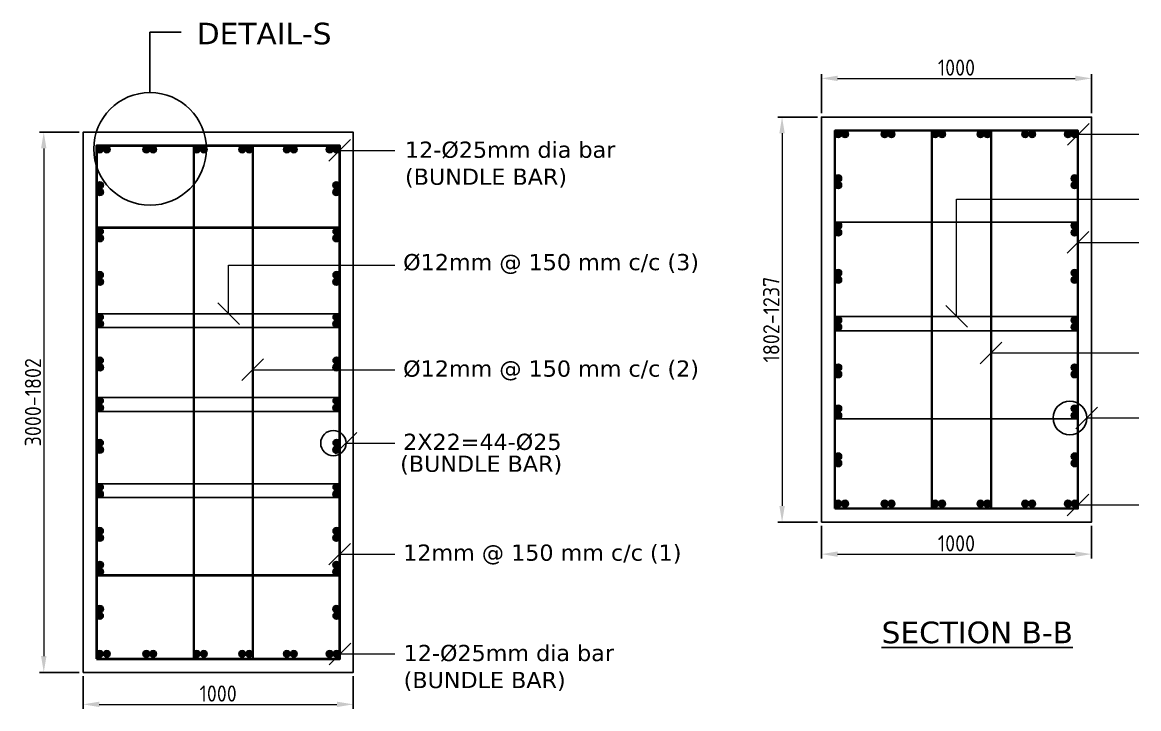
# Model space of a CAD drawing. Header units: millimetres. Extents: x 1231188 to 3899118, y -5478610 to -489530.
# Drawn here: x 2614020 to 2618154, y -3255959 to -3253418 of the extents above; entities that cross this region are included whole.
import ezdxf

# ---------------------------------------------------------------- set-up
doc = ezdxf.new("R2010")
doc.units = ezdxf.units.MM
doc.header["$LTSCALE"] = 25
doc.header["$MEASUREMENT"] = 0
doc.header["$PDMODE"] = 3
doc.layers.get('0').update_dxf_attribs({"lineweight": 13})
doc.layers.get('Defpoints').update_dxf_attribs({"color": 230, "lineweight": 9})
doc.layers.add('CS_Drawing', color=7, linetype='Continuous')
doc.layers.add('DIM', color=8, linetype='Continuous', lineweight=13)
doc.styles.add('Dim_60', font='isocp3.shx')
doc.styles.add('swis lt cn bt', font='verdana.ttf')
doc.dimstyles.new('Dim_120', dxfattribs={"dimtxt": 240, "dimasz": 60, "dimexe": 100, "dimexo": 150, "dimgap": 50, "dimtad": 1, "dimdec": 0, "dimzin": 4, "dimdsep": 46, "dimtxsty": 'Dim_60', "dimblk": 'DOT', "dimcen": 0.09, "dimclrd": 5, "dimclre": 5, "dimclrt": 2, "dimazin": 0, "dimtfac": 1, "dimtdec": 0, "dimtofl": 0, "dimtmove": 1, "dimatfit": 3, "dimfxl": 1, "dimtolj": 1, "dimtzin": 0, "dimlwd": -1, "dimarcsym": 0})
doc.dimstyles.new('meter', dxfattribs={"dimtxt": 150, "dimasz": 5, "dimexe": 3, "dimexo": 4, "dimgap": 1, "dimtad": 1, "dimdec": 0, "dimzin": 0, "dimdsep": 46, "dimtxsty": 'swis lt cn bt', "dimblk": 'OBLIQUE', "dimcen": 3, "dimdle": 3, "dimclrd": 8, "dimclre": 8, "dimclrt": 7, "dimadec": 0, "dimazin": 0, "dimtfac": 1, "dimtdec": 0, "dimtofl": 0, "dimtmove": 1, "dimatfit": 2, "dimldrblk": 'OBLIQUE', "dimfxl": 1, "dimtolj": 1, "dimtzin": 0, "dimlwd": 9, "dimlwe": 9, "dimarcsym": 0})

# ---------------------------------------------------------------- blocks, each defined once
blk = doc.blocks.new('*D748')
at = {"layer": 'Defpoints', "color": 0, "lineweight": -2, "ltscale": 100, "transparency": 16777216}
for p in [(2614245.5, -3253824.4), (2614099.8, -3255824.4), (2614245.5, -3255824.4)]:
    blk.add_point(p, dxfattribs=at)
at = {"layer": 'DIM', "color": 5, "lineweight": -2, "ltscale": 100, "transparency": 16777216}
for p, q in [((2614231.5, -3253824.4), (2614083.8, -3253824.4)), ((2614231.5, -3255824.4), (2614083.8, -3255824.4))]:
    blk.add_line(p, q, dxfattribs=at)
at = {"layer": 'DIM', "color": 5, "ltscale": 100, "transparency": 16777216}
blk.add_line((2614099.8, -3253884.4), (2614099.8, -3255764.4), dxfattribs=at)
at = {"layer": 'DIM', "color": 5, "lineweight": -2, "ltscale": 100, "transparency": 16777216}
for points in [[(2614089.8, -3253884.4), (2614109.8, -3253884.4), (2614099.8, -3253824.4)], [(2614089.8, -3255764.4), (2614109.8, -3255764.4), (2614099.8, -3255824.4)]]:
    blk.add_solid(points, dxfattribs=at)
at = {"layer": 'DIM', "color": 2, "ltscale": 100, "transparency": 16777216, "insert": (2614059.8, -3254824.4), "char_height": 60, "attachment_point": 5, "rotation": 90, "style": 'Dim_60'}
blk.add_mtext('\\A1;3000-1802', dxfattribs=at)
blk = doc.blocks.new('*D749')
at = {"layer": 'Defpoints', "color": 0, "lineweight": -2, "ltscale": 100, "transparency": 16777216}
for p in [(2614245.5, -3255824.4), (2615245.5, -3255824.4), (2615245.5, -3255942.8)]:
    blk.add_point(p, dxfattribs=at)
at = {"layer": 'DIM', "color": 5, "lineweight": -2, "ltscale": 100, "transparency": 16777216}
for p, q in [((2614245.5, -3255838.4), (2614245.5, -3255958.8)), ((2615245.5, -3255838.4), (2615245.5, -3255958.8))]:
    blk.add_line(p, q, dxfattribs=at)
at = {"layer": 'DIM', "color": 5, "ltscale": 100, "transparency": 16777216}
blk.add_line((2614305.5, -3255942.8), (2615185.5, -3255942.8), dxfattribs=at)
at = {"layer": 'DIM', "color": 5, "lineweight": -2, "ltscale": 100, "transparency": 16777216}
for points in [[(2614305.5, -3255932.8), (2614305.5, -3255952.8), (2614245.5, -3255942.8)], [(2615185.5, -3255932.8), (2615185.5, -3255952.8), (2615245.5, -3255942.8)]]:
    blk.add_solid(points, dxfattribs=at)
at = {"layer": 'DIM', "color": 2, "ltscale": 100, "transparency": 16777216, "insert": (2614745.5, -3255902.8), "char_height": 60, "attachment_point": 5, "style": 'Dim_60'}
blk.add_mtext('\\A1;1000', dxfattribs=at)
blk = doc.blocks.new('_Oblique')
at = {"color": 0, "linetype": 'ByBlock', "lineweight": -2}
blk.add_line((-0.5, -0.5), (0.5, 0.5), dxfattribs=at)
blk = doc.blocks.new('*D752')
at = {"layer": 'Defpoints', "color": 0, "lineweight": -2, "ltscale": 100, "transparency": 16777216}
for p in [(2616979, -3253768.3), (2616833.3, -3255268.3), (2616979, -3255268.3)]:
    blk.add_point(p, dxfattribs=at)
at = {"layer": 'DIM', "color": 5, "lineweight": -2, "ltscale": 100, "transparency": 16777216}
for p, q in [((2616965, -3253768.3), (2616817.3, -3253768.3)), ((2616965, -3255268.3), (2616817.3, -3255268.3))]:
    blk.add_line(p, q, dxfattribs=at)
at = {"layer": 'DIM', "color": 5, "ltscale": 100, "transparency": 16777216}
blk.add_line((2616833.3, -3253828.3), (2616833.3, -3255208.3), dxfattribs=at)
at = {"layer": 'DIM', "color": 5, "lineweight": -2, "ltscale": 100, "transparency": 16777216}
for points in [[(2616823.3, -3253828.3), (2616843.3, -3253828.3), (2616833.3, -3253768.3)], [(2616823.3, -3255208.3), (2616843.3, -3255208.3), (2616833.3, -3255268.3)]]:
    blk.add_solid(points, dxfattribs=at)
at = {"layer": 'DIM', "color": 2, "ltscale": 100, "transparency": 16777216, "insert": (2616793.3, -3254518.3), "char_height": 60, "attachment_point": 5, "rotation": 90, "style": 'Dim_60'}
blk.add_mtext('\\A1;1802-1237', dxfattribs=at)
blk = doc.blocks.new('*D753')
at = {"layer": 'Defpoints', "color": 0, "lineweight": -2, "ltscale": 100, "transparency": 16777216}
for p in [(2616979, -3255268.3), (2617979, -3255268.3), (2617979, -3255386.7)]:
    blk.add_point(p, dxfattribs=at)
at = {"layer": 'DIM', "color": 5, "lineweight": -2, "ltscale": 100, "transparency": 16777216}
for p, q in [((2616979, -3255282.3), (2616979, -3255402.7)), ((2617979, -3255282.3), (2617979, -3255402.7))]:
    blk.add_line(p, q, dxfattribs=at)
at = {"layer": 'DIM', "color": 5, "ltscale": 100, "transparency": 16777216}
blk.add_line((2617039, -3255386.7), (2617919, -3255386.7), dxfattribs=at)
at = {"layer": 'DIM', "color": 5, "lineweight": -2, "ltscale": 100, "transparency": 16777216}
for points in [[(2617039, -3255376.7), (2617039, -3255396.7), (2616979, -3255386.7)], [(2617919, -3255376.7), (2617919, -3255396.7), (2617979, -3255386.7)]]:
    blk.add_solid(points, dxfattribs=at)
at = {"layer": 'DIM', "color": 2, "ltscale": 100, "transparency": 16777216, "insert": (2617479, -3255346.7), "char_height": 60, "attachment_point": 5, "style": 'Dim_60'}
blk.add_mtext('\\A1;1000', dxfattribs=at)
blk = doc.blocks.new('*D777')
at = {"layer": 'Defpoints', "color": 0, "lineweight": -2, "ltscale": 100, "transparency": 16777216}
for p in [(2617979, -3253625.3), (2616979, -3253768.3), (2617979, -3253768.3)]:
    blk.add_point(p, dxfattribs=at)
at = {"layer": 'DIM', "color": 5, "lineweight": -2, "ltscale": 100, "transparency": 16777216}
for p, q in [((2616979, -3253754.3), (2616979, -3253609.3)), ((2617979, -3253754.3), (2617979, -3253609.3))]:
    blk.add_line(p, q, dxfattribs=at)
at = {"layer": 'DIM', "color": 5, "ltscale": 100, "transparency": 16777216}
blk.add_line((2617039, -3253625.3), (2617919, -3253625.3), dxfattribs=at)
at = {"layer": 'DIM', "color": 5, "lineweight": -2, "ltscale": 100, "transparency": 16777216}
for points in [[(2617039, -3253615.3), (2617039, -3253635.3), (2616979, -3253625.3)], [(2617919, -3253615.3), (2617919, -3253635.3), (2617979, -3253625.3)]]:
    blk.add_solid(points, dxfattribs=at)
at = {"layer": 'DIM', "color": 2, "ltscale": 100, "transparency": 16777216, "insert": (2617479, -3253585.3), "char_height": 60, "attachment_point": 5, "style": 'Dim_60'}
blk.add_mtext('\\A1;1000', dxfattribs=at)

msp = doc.modelspace()

# ---------------------------------------------------------------- hatches: boundary and pattern name
at = {"lineweight": -2, "ltscale": 100}
h = msp.add_hatch(color=256, dxfattribs=at)
edge = h.paths.add_edge_path()
edge.add_arc((2617041.14907, -3253831.94164), 12.5, 0, 360)
h = msp.add_hatch(color=256, dxfattribs=at)
edge = h.paths.add_edge_path()
edge.add_arc((2617066.46578, -3253831.94164), 12.5, 0, 360)
h = msp.add_hatch(color=256, dxfattribs=at)
edge = h.paths.add_edge_path()
edge.add_arc((2617213.22164, -3253831.94164), 12.5, 0, 360)
h = msp.add_hatch(color=256, dxfattribs=at)
edge = h.paths.add_edge_path()
edge.add_arc((2617238.53835, -3253831.94164), 12.5, 0, 360)
h = msp.add_hatch(color=256, dxfattribs=at)
edge = h.paths.add_edge_path()
edge.add_arc((2617400.30279, -3253831.94164), 12.5, 0, 360)
h = msp.add_hatch(color=256, dxfattribs=at)
edge = h.paths.add_edge_path()
edge.add_arc((2617425.6195, -3253831.94164), 12.5, 0, 360)
h = msp.add_hatch(color=256, dxfattribs=at)
edge = h.paths.add_edge_path()
edge.add_arc((2617568.18647, -3253831.94164), 12.5, 0, 360)
h = msp.add_hatch(color=256, dxfattribs=at)
edge = h.paths.add_edge_path()
edge.add_arc((2617593.50318, -3253831.94164), 12.5, 0, 360)
h = msp.add_hatch(color=256, dxfattribs=at)
edge = h.paths.add_edge_path()
edge.add_arc((2617733.67651, -3253831.94164), 12.5, 0, 360)
h = msp.add_hatch(color=256, dxfattribs=at)
edge = h.paths.add_edge_path()
edge.add_arc((2617758.99322, -3253831.94164), 12.5, 0, 360)
h = msp.add_hatch(color=256, dxfattribs=at)
edge = h.paths.add_edge_path()
edge.add_arc((2617891.96629, -3253831.94164), 12.5, 0, 360)
h = msp.add_hatch(color=256, dxfattribs=at)
edge = h.paths.add_edge_path()
edge.add_arc((2617917.283, -3253831.94164), 12.5, 0, 360)
h = msp.add_hatch(color=256, dxfattribs=at)
edge = h.paths.add_edge_path()
edge.add_arc((2614307.64083, -3253888.08695), 12.5, 0, 360)
h = msp.add_hatch(color=256, dxfattribs=at)
edge = h.paths.add_edge_path()
edge.add_arc((2614332.95754, -3253888.08695), 12.5, 0, 360)
h = msp.add_hatch(color=256, dxfattribs=at)
edge = h.paths.add_edge_path()
edge.add_arc((2614479.7134, -3253888.08695), 12.5, 0, 360)
h = msp.add_hatch(color=256, dxfattribs=at)
edge = h.paths.add_edge_path()
edge.add_arc((2614505.03011, -3253888.08695), 12.5, 0, 360)
h = msp.add_hatch(color=256, dxfattribs=at)
edge = h.paths.add_edge_path()
edge.add_arc((2614666.79455, -3253888.08695), 12.5, 0, 360)
h = msp.add_hatch(color=256, dxfattribs=at)
edge = h.paths.add_edge_path()
edge.add_arc((2614692.11126, -3253888.08695), 12.5, 0, 360)
h = msp.add_hatch(color=256, dxfattribs=at)
edge = h.paths.add_edge_path()
edge.add_arc((2614834.67823, -3253888.08695), 12.5, 0, 360)
h = msp.add_hatch(color=256, dxfattribs=at)
edge = h.paths.add_edge_path()
edge.add_arc((2614859.99495, -3253888.08695), 12.5, 0, 360)
h = msp.add_hatch(color=256, dxfattribs=at)
edge = h.paths.add_edge_path()
edge.add_arc((2615000.16827, -3253888.08695), 12.5, 0, 360)
h = msp.add_hatch(color=256, dxfattribs=at)
edge = h.paths.add_edge_path()
edge.add_arc((2615025.48498, -3253888.08695), 12.5, 0, 360)
h = msp.add_hatch(color=256, dxfattribs=at)
edge = h.paths.add_edge_path()
edge.add_arc((2615158.45805, -3253888.08695), 12.5, 0, 360)
h = msp.add_hatch(color=256, dxfattribs=at)
edge = h.paths.add_edge_path()
edge.add_arc((2615183.77476, -3253888.08695), 12.5, 0, 360)
h = msp.add_hatch(color=256, dxfattribs=at)
edge = h.paths.add_edge_path()
edge.add_arc((2617041.48223, -3253995.4852), 12.5, 0, 360)
h = msp.add_hatch(color=256, dxfattribs=at)
edge = h.paths.add_edge_path()
edge.add_arc((2617916.48121, -3253995.4852), 12.5, 0, 360)
h = msp.add_hatch(color=256, dxfattribs=at)
edge = h.paths.add_edge_path()
edge.add_arc((2614307.97348, -3254020.79468), 12.5, 0, 360)
h = msp.add_hatch(color=256, dxfattribs=at)
edge = h.paths.add_edge_path()
edge.add_arc((2614307.97348, -3254046.11139), 12.5, 0, 360)
h = msp.add_hatch(color=256, dxfattribs=at)
edge = h.paths.add_edge_path()
edge.add_arc((2615182.97348, -3254020.79468), 12.5, 0, 360)
h = msp.add_hatch(color=256, dxfattribs=at)
edge = h.paths.add_edge_path()
edge.add_arc((2615182.97348, -3254046.11139), 12.5, 0, 360)
h = msp.add_hatch(color=256, dxfattribs=at)
edge = h.paths.add_edge_path()
edge.add_arc((2617041.48185, -3254020.80191), 12.5, 0, 360)
h = msp.add_hatch(color=256, dxfattribs=at)
edge = h.paths.add_edge_path()
edge.add_arc((2617916.48159, -3254020.80191), 12.5, 0, 360)
h = msp.add_hatch(color=256, dxfattribs=at)
edge = h.paths.add_edge_path()
edge.add_arc((2617041.48223, -3254170.48524), 12.5, 0, 360)
h = msp.add_hatch(color=256, dxfattribs=at)
edge = h.paths.add_edge_path()
edge.add_arc((2617916.48121, -3254170.48524), 12.5, 0, 360)
h = msp.add_hatch(color=256, dxfattribs=at)
edge = h.paths.add_edge_path()
edge.add_arc((2614307.63995, -3254191.92809), 12.5, 0, 360)
h = msp.add_hatch(color=256, dxfattribs=at)
edge = h.paths.add_edge_path()
edge.add_arc((2614307.93928, -3254217.24303), 12.5, 0, 360)
h = msp.add_hatch(color=256, dxfattribs=at)
edge = h.paths.add_edge_path()
edge.add_arc((2615183.00768, -3254217.24303), 12.5, 0, 360)
h = msp.add_hatch(color=256, dxfattribs=at)
edge = h.paths.add_edge_path()
edge.add_arc((2615183.30701, -3254191.92809), 12.5, 0, 360)
h = msp.add_hatch(color=256, dxfattribs=at)
edge = h.paths.add_edge_path()
edge.add_arc((2617041.48178, -3254195.80195), 12.5, 0, 360)
h = msp.add_hatch(color=256, dxfattribs=at)
edge = h.paths.add_edge_path()
edge.add_arc((2617916.48166, -3254195.80195), 12.5, 0, 360)
h = msp.add_hatch(color=256, dxfattribs=at)
edge = h.paths.add_edge_path()
edge.add_arc((2617041.48223, -3254345.48524), 12.5, 0, 360)
h = msp.add_hatch(color=256, dxfattribs=at)
edge = h.paths.add_edge_path()
edge.add_arc((2617916.48121, -3254345.48524), 12.5, 0, 360)
h = msp.add_hatch(color=256, dxfattribs=at)
edge = h.paths.add_edge_path()
edge.add_arc((2614307.6392, -3254353.20584), 12.5, 0, 360)
h = msp.add_hatch(color=256, dxfattribs=at)
edge = h.paths.add_edge_path()
edge.add_arc((2614308.04804, -3254378.51925), 12.5, 0, 360)
h = msp.add_hatch(color=256, dxfattribs=at)
edge = h.paths.add_edge_path()
edge.add_arc((2615182.89892, -3254378.51925), 12.5, 0, 360)
h = msp.add_hatch(color=256, dxfattribs=at)
edge = h.paths.add_edge_path()
edge.add_arc((2615183.30777, -3254353.20584), 12.5, 0, 360)
h = msp.add_hatch(color=256, dxfattribs=at)
edge = h.paths.add_edge_path()
edge.add_arc((2617041.48178, -3254370.80195), 12.5, 0, 360)
h = msp.add_hatch(color=256, dxfattribs=at)
edge = h.paths.add_edge_path()
edge.add_arc((2617916.48166, -3254370.80195), 12.5, 0, 360)
h = msp.add_hatch(color=256, dxfattribs=at)
edge = h.paths.add_edge_path()
edge.add_arc((2614307.64013, -3254509.05453), 12.5, 0, 360)
h = msp.add_hatch(color=256, dxfattribs=at)
edge = h.paths.add_edge_path()
edge.add_arc((2615183.30684, -3254509.05453), 12.5, 0, 360)
h = msp.add_hatch(color=256, dxfattribs=at)
edge = h.paths.add_edge_path()
edge.add_arc((2614307.90846, -3254534.36982), 12.5, 0, 360)
h = msp.add_hatch(color=256, dxfattribs=at)
edge = h.paths.add_edge_path()
edge.add_arc((2615183.03851, -3254534.36982), 12.5, 0, 360)
h = msp.add_hatch(color=256, dxfattribs=at)
edge = h.paths.add_edge_path()
edge.add_arc((2617041.48189, -3254545.8019), 12.5, 0, 360)
h = msp.add_hatch(color=256, dxfattribs=at)
edge = h.paths.add_edge_path()
edge.add_arc((2617041.48223, -3254520.48518), 12.5, 0, 360)
h = msp.add_hatch(color=256, dxfattribs=at)
edge = h.paths.add_edge_path()
edge.add_arc((2617916.48121, -3254520.48518), 12.5, 0, 360)
h = msp.add_hatch(color=256, dxfattribs=at)
edge = h.paths.add_edge_path()
edge.add_arc((2617916.48155, -3254545.8019), 12.5, 0, 360)
h = msp.add_hatch(color=256, dxfattribs=at)
edge = h.paths.add_edge_path()
edge.add_arc((2614307.63888, -3254669.85374), 12.5, 0, 360)
h = msp.add_hatch(color=256, dxfattribs=at)
edge = h.paths.add_edge_path()
edge.add_arc((2615183.30808, -3254669.85374), 12.5, 0, 360)
h = msp.add_hatch(color=256, dxfattribs=at)
edge = h.paths.add_edge_path()
edge.add_arc((2614308.08572, -3254695.16651), 12.5, 0, 360)
h = msp.add_hatch(color=256, dxfattribs=at)
edge = h.paths.add_edge_path()
edge.add_arc((2615182.86124, -3254695.16651), 12.5, 0, 360)
h = msp.add_hatch(color=256, dxfattribs=at)
edge = h.paths.add_edge_path()
edge.add_arc((2617041.48159, -3254720.80204), 12.5, 0, 360)
h = msp.add_hatch(color=256, dxfattribs=at)
edge = h.paths.add_edge_path()
edge.add_arc((2617041.48223, -3254695.48533), 12.5, 0, 360)
h = msp.add_hatch(color=256, dxfattribs=at)
edge = h.paths.add_edge_path()
edge.add_arc((2617916.48121, -3254695.48533), 12.5, 0, 360)
h = msp.add_hatch(color=256, dxfattribs=at)
edge = h.paths.add_edge_path()
edge.add_arc((2617916.48185, -3254720.80204), 12.5, 0, 360)
h = msp.add_hatch(color=256, dxfattribs=at)
edge = h.paths.add_edge_path()
edge.add_arc((2614307.64005, -3254819.48266), 12.5, 0, 360)
h = msp.add_hatch(color=256, dxfattribs=at)
edge = h.paths.add_edge_path()
edge.add_arc((2614307.92209, -3254844.7978), 12.5, 0, 360)
h = msp.add_hatch(color=256, dxfattribs=at)
edge = h.paths.add_edge_path()
edge.add_arc((2615183.02487, -3254844.7978), 12.5, 0, 360)
h = msp.add_hatch(color=256, dxfattribs=at)
edge = h.paths.add_edge_path()
edge.add_arc((2615183.30691, -3254819.48266), 12.5, 0, 360)
h = msp.add_hatch(color=256, dxfattribs=at)
edge = h.paths.add_edge_path()
edge.add_arc((2617041.48159, -3254873.08007), 12.5, 0, 360)
h = msp.add_hatch(color=256, dxfattribs=at)
edge = h.paths.add_edge_path()
edge.add_arc((2617041.48223, -3254847.76335), 12.5, 0, 360)
h = msp.add_hatch(color=256, dxfattribs=at)
edge = h.paths.add_edge_path()
edge.add_arc((2617916.48121, -3254847.76335), 12.5, 0, 360)
h = msp.add_hatch(color=256, dxfattribs=at)
edge = h.paths.add_edge_path()
edge.add_arc((2617916.48185, -3254873.08007), 12.5, 0, 360)
h = msp.add_hatch(color=256, dxfattribs=at)
edge = h.paths.add_edge_path()
edge.add_arc((2614307.64029, -3254974.74616), 12.5, 0, 360)
h = msp.add_hatch(color=256, dxfattribs=at)
edge = h.paths.add_edge_path()
edge.add_arc((2614307.87542, -3255000.06178), 12.5, 0, 360)
h = msp.add_hatch(color=256, dxfattribs=at)
edge = h.paths.add_edge_path()
edge.add_arc((2615183.07154, -3255000.06178), 12.5, 0, 360)
h = msp.add_hatch(color=256, dxfattribs=at)
edge = h.paths.add_edge_path()
edge.add_arc((2615183.30667, -3254974.74616), 12.5, 0, 360)
h = msp.add_hatch(color=256, dxfattribs=at)
edge = h.paths.add_edge_path()
edge.add_arc((2617041.48172, -3255050.12821), 12.5, 0, 360)
h = msp.add_hatch(color=256, dxfattribs=at)
edge = h.paths.add_edge_path()
edge.add_arc((2617041.48236, -3255024.8115), 12.5, 0, 360)
h = msp.add_hatch(color=256, dxfattribs=at)
edge = h.paths.add_edge_path()
edge.add_arc((2617916.48108, -3255024.8115), 12.5, 0, 360)
h = msp.add_hatch(color=256, dxfattribs=at)
edge = h.paths.add_edge_path()
edge.add_arc((2617916.48172, -3255050.12821), 12.5, 0, 360)
h = msp.add_hatch(color=256, dxfattribs=at)
edge = h.paths.add_edge_path()
edge.add_arc((2614307.64035, -3255138.79991), 12.5, 0, 360)
h = msp.add_hatch(color=256, dxfattribs=at)
edge = h.paths.add_edge_path()
edge.add_arc((2614307.86234, -3255164.11565), 12.5, 0, 360)
h = msp.add_hatch(color=256, dxfattribs=at)
edge = h.paths.add_edge_path()
edge.add_arc((2615183.08462, -3255164.11565), 12.5, 0, 360)
h = msp.add_hatch(color=256, dxfattribs=at)
edge = h.paths.add_edge_path()
edge.add_arc((2615183.30662, -3255138.79991), 12.5, 0, 360)
h = msp.add_hatch(color=256, dxfattribs=at)
edge = h.paths.add_edge_path()
edge.add_arc((2617041.14907, -3255199.88568), 12.5, 0, 360)
h = msp.add_hatch(color=256, dxfattribs=at)
edge = h.paths.add_edge_path()
edge.add_arc((2617066.46578, -3255199.88568), 12.5, 0, 360)
h = msp.add_hatch(color=256, dxfattribs=at)
edge = h.paths.add_edge_path()
edge.add_arc((2617213.22164, -3255199.88568), 12.5, 0, 360)
h = msp.add_hatch(color=256, dxfattribs=at)
edge = h.paths.add_edge_path()
edge.add_arc((2617238.53835, -3255199.88568), 12.5, 0, 360)
h = msp.add_hatch(color=256, dxfattribs=at)
edge = h.paths.add_edge_path()
edge.add_arc((2617400.30279, -3255199.88568), 12.5, 0, 360)
h = msp.add_hatch(color=256, dxfattribs=at)
edge = h.paths.add_edge_path()
edge.add_arc((2617425.6195, -3255199.88568), 12.5, 0, 360)
h = msp.add_hatch(color=256, dxfattribs=at)
edge = h.paths.add_edge_path()
edge.add_arc((2617568.18647, -3255199.88568), 12.5, 0, 360)
h = msp.add_hatch(color=256, dxfattribs=at)
edge = h.paths.add_edge_path()
edge.add_arc((2617593.50318, -3255199.88568), 12.5, 0, 360)
h = msp.add_hatch(color=256, dxfattribs=at)
edge = h.paths.add_edge_path()
edge.add_arc((2617733.67651, -3255199.88568), 12.5, 0, 360)
h = msp.add_hatch(color=256, dxfattribs=at)
edge = h.paths.add_edge_path()
edge.add_arc((2617758.99322, -3255199.88568), 12.5, 0, 360)
h = msp.add_hatch(color=256, dxfattribs=at)
edge = h.paths.add_edge_path()
edge.add_arc((2617891.96629, -3255199.88568), 12.5, 0, 360)
h = msp.add_hatch(color=256, dxfattribs=at)
edge = h.paths.add_edge_path()
edge.add_arc((2617917.283, -3255199.88568), 12.5, 0, 360)
h = msp.add_hatch(color=256, dxfattribs=at)
edge = h.paths.add_edge_path()
edge.add_arc((2614307.63998, -3255301.06078), 12.5, 0, 360)
h = msp.add_hatch(color=256, dxfattribs=at)
edge = h.paths.add_edge_path()
edge.add_arc((2614307.93465, -3255326.37578), 12.5, 0, 360)
h = msp.add_hatch(color=256, dxfattribs=at)
edge = h.paths.add_edge_path()
edge.add_arc((2615183.01231, -3255326.37578), 12.5, 0, 360)
h = msp.add_hatch(color=256, dxfattribs=at)
edge = h.paths.add_edge_path()
edge.add_arc((2615183.30698, -3255301.06078), 12.5, 0, 360)
h = msp.add_hatch(color=256, dxfattribs=at)
edge = h.paths.add_edge_path()
edge.add_arc((2614307.97348, -3255426.3051), 12.5, 0, 360)
h = msp.add_hatch(color=256, dxfattribs=at)
edge = h.paths.add_edge_path()
edge.add_arc((2614307.97348, -3255451.62182), 12.5, 0, 360)
h = msp.add_hatch(color=256, dxfattribs=at)
edge = h.paths.add_edge_path()
edge.add_arc((2615182.97348, -3255426.3051), 12.5, 0, 360)
h = msp.add_hatch(color=256, dxfattribs=at)
edge = h.paths.add_edge_path()
edge.add_arc((2615182.97348, -3255451.62182), 12.5, 0, 360)
h = msp.add_hatch(color=256, dxfattribs=at)
edge = h.paths.add_edge_path()
edge.add_arc((2614307.63986, -3255615.1507), 12.5, 0, 360)
h = msp.add_hatch(color=256, dxfattribs=at)
edge = h.paths.add_edge_path()
edge.add_arc((2614307.9549, -3255589.83595), 12.5, 0, 360)
h = msp.add_hatch(color=256, dxfattribs=at)
edge = h.paths.add_edge_path()
edge.add_arc((2615182.99206, -3255589.83595), 12.5, 0, 360)
h = msp.add_hatch(color=256, dxfattribs=at)
edge = h.paths.add_edge_path()
edge.add_arc((2615183.3071, -3255615.1507), 12.5, 0, 360)
h = msp.add_hatch(color=256, dxfattribs=at)
edge = h.paths.add_edge_path()
edge.add_arc((2614307.64083, -3255756.03098), 12.5, 0, 360)
h = msp.add_hatch(color=256, dxfattribs=at)
edge = h.paths.add_edge_path()
edge.add_arc((2614332.95754, -3255756.03098), 12.5, 0, 360)
h = msp.add_hatch(color=256, dxfattribs=at)
edge = h.paths.add_edge_path()
edge.add_arc((2614479.7134, -3255756.03098), 12.5, 0, 360)
h = msp.add_hatch(color=256, dxfattribs=at)
edge = h.paths.add_edge_path()
edge.add_arc((2614505.03011, -3255756.03098), 12.5, 0, 360)
h = msp.add_hatch(color=256, dxfattribs=at)
edge = h.paths.add_edge_path()
edge.add_arc((2614666.79455, -3255756.03098), 12.5, 0, 360)
h = msp.add_hatch(color=256, dxfattribs=at)
edge = h.paths.add_edge_path()
edge.add_arc((2614692.11126, -3255756.03098), 12.5, 0, 360)
h = msp.add_hatch(color=256, dxfattribs=at)
edge = h.paths.add_edge_path()
edge.add_arc((2614834.67823, -3255756.03098), 12.5, 0, 360)
h = msp.add_hatch(color=256, dxfattribs=at)
edge = h.paths.add_edge_path()
edge.add_arc((2614859.99495, -3255756.03098), 12.5, 0, 360)
h = msp.add_hatch(color=256, dxfattribs=at)
edge = h.paths.add_edge_path()
edge.add_arc((2615000.16827, -3255756.03098), 12.5, 0, 360)
h = msp.add_hatch(color=256, dxfattribs=at)
edge = h.paths.add_edge_path()
edge.add_arc((2615025.48498, -3255756.03098), 12.5, 0, 360)
h = msp.add_hatch(color=256, dxfattribs=at)
edge = h.paths.add_edge_path()
edge.add_arc((2615158.45805, -3255756.03098), 12.5, 0, 360)
h = msp.add_hatch(color=256, dxfattribs=at)
edge = h.paths.add_edge_path()
edge.add_arc((2615183.77476, -3255756.03098), 12.5, 0, 360)

# ---------------------------------------------------------------- linework, layer by layer
at = {"color": 4, "lineweight": -2, "ltscale": 100}
for p, q in [((2614492.27279, -3253677.17182), (2614492.27279, -3253454.72923)), ((2614492.27279, -3253454.72923), (2614608.5028, -3253454.72923))]:
    msp.add_line(p, q, dxfattribs=at)
at = {"lineweight": 35, "ltscale": 100}
for p, q in [((2617388.4214, -3253818.77651), (2617388.4214, -3255218.26688)), ((2617606.93851, -3253822.11362), (2617606.93851, -3255218.26688)), ((2614654.91316, -3253874.92182), (2614654.91316, -3255774.41219)), ((2614873.43027, -3253878.25893), (2614873.43027, -3255774.41219))]:
    msp.add_line(p, q, dxfattribs=at)
at = {"lineweight": -2, "ltscale": 100}
for p, q in [((2617029.60549, -3254157.6281), (2617928.98172, -3254157.6281)), ((2614296.09726, -3254496.55453), (2615195.47348, -3254496.55453)), ((2617029.60549, -3254506.45944), (2617928.98172, -3254506.45944)), ((2614296.09726, -3254547.50152), (2615195.47348, -3254547.50152)), ((2617029.60549, -3254559.62917), (2617928.98172, -3254559.62917)), ((2614296.09726, -3254806.98266), (2615195.47348, -3254806.98266)), ((2614296.09726, -3254859.01168), (2615195.47348, -3254859.01168)), ((2617029.60549, -3254885.58007), (2617928.98172, -3254885.58007)), ((2614296.09726, -3255126.29991), (2615195.47348, -3255126.29991)), ((2614296.09726, -3255177.34582), (2615195.47348, -3255177.34582))]:
    msp.add_line(p, q, dxfattribs=at)
at = {"lineweight": 40, "ltscale": 100}
for p, q in [((2614296.09726, -3254177.52403), (2615195.47348, -3254177.52403)), ((2614293.15345, -3255464.58332), (2615194.0829, -3255464.58332))]:
    msp.add_line(p, q, dxfattribs=at)
at = {"lineweight": -2, "ltscale": 100}
for points in [[(2616978.98172, -3255268.26688), (2617978.98172, -3255268.26688), (2617978.98172, -3253768.26688), (2616978.98172, -3253768.26688)], [(2614245.47348, -3255824.41219), (2615245.47348, -3255824.41219), (2615245.47348, -3253824.41219), (2614245.47348, -3253824.41219)]]:
    msp.add_lwpolyline(points, close=True, dxfattribs=at)
at = {"lineweight": 35, "ltscale": 100}
msp.add_lwpolyline([(2617028.98172, -3255218.26688), (2617928.98172, -3255218.26688), (2617928.98172, -3253818.26688), (2617028.98172, -3253818.26688)], close=True, dxfattribs=at)
at = {"lineweight": 40, "ltscale": 100}
msp.add_lwpolyline([(2614295.47348, -3255774.41219), (2615195.47348, -3255774.41219), (2615195.47348, -3253874.41219), (2614295.47348, -3253874.41219)], close=True, dxfattribs=at)
at = {"color": 4, "lineweight": -2, "ltscale": 100}
msp.add_circle((2614493.34631, -3253886.19718), 208.51329, dxfattribs=at)
at = {"lineweight": -2, "ltscale": 100}
for centre in [(2617041.14907, -3253831.94164), (2617066.46578, -3253831.94164), (2617213.22164, -3253831.94164), (2617238.53835, -3253831.94164), (2617400.30279, -3253831.94164), (2617425.6195, -3253831.94164), (2617568.18647, -3253831.94164), (2617593.50318, -3253831.94164), (2617733.67651, -3253831.94164), (2617758.99322, -3253831.94164), (2617891.96629, -3253831.94164), (2617917.283, -3253831.94164), (2614307.64083, -3253888.08695), (2614332.95754, -3253888.08695), (2614479.7134, -3253888.08695), (2614505.03011, -3253888.08695), (2614666.79455, -3253888.08695), (2614692.11126, -3253888.08695), (2614834.67823, -3253888.08695), (2614859.99495, -3253888.08695), (2615000.16827, -3253888.08695), (2615025.48498, -3253888.08695), (2615158.45805, -3253888.08695), (2615183.77476, -3253888.08695), (2617041.48223, -3253995.4852), (2617916.48121, -3253995.4852), (2614307.97348, -3254020.79468), (2614307.97348, -3254046.11139), (2615182.97348, -3254020.79468), (2615182.97348, -3254046.11139), (2617041.48185, -3254020.80191), (2617916.48159, -3254020.80191), (2617041.48223, -3254170.48524), (2617916.48121, -3254170.48524), (2614307.63995, -3254191.92809), (2614307.93928, -3254217.24303), (2615183.00768, -3254217.24303), (2615183.30701, -3254191.92809), (2617041.48178, -3254195.80195), (2617916.48166, -3254195.80195), (2617041.48223, -3254345.48524), (2617916.48121, -3254345.48524), (2614307.6392, -3254353.20584), (2614308.04804, -3254378.51925), (2615182.89892, -3254378.51925), (2615183.30777, -3254353.20584), (2617041.48178, -3254370.80195), (2617916.48166, -3254370.80195), (2614307.64013, -3254509.05453), (2615183.30684, -3254509.05453), (2614307.90846, -3254534.36982), (2615183.03851, -3254534.36982), (2617041.48189, -3254545.8019), (2617041.48223, -3254520.48518), (2617916.48121, -3254520.48518), (2617916.48155, -3254545.8019), (2614307.63888, -3254669.85374), (2615183.30808, -3254669.85374), (2614308.08572, -3254695.16651), (2615182.86124, -3254695.16651), (2617041.48159, -3254720.80204), (2617041.48223, -3254695.48533), (2617916.48121, -3254695.48533), (2617916.48185, -3254720.80204), (2614307.64005, -3254819.48266), (2614307.92209, -3254844.7978), (2615183.02487, -3254844.7978), (2615183.30691, -3254819.48266), (2617041.48159, -3254873.08007), (2617041.48223, -3254847.76335), (2617916.48121, -3254847.76335), (2617916.48185, -3254873.08007), (2614307.64029, -3254974.74616), (2614307.87542, -3255000.06178), (2615183.07154, -3255000.06178), (2615183.30667, -3254974.74616), (2617041.48172, -3255050.12821), (2617041.48236, -3255024.8115), (2617916.48108, -3255024.8115), (2617916.48172, -3255050.12821), (2614307.64035, -3255138.79991), (2614307.86234, -3255164.11565), (2615183.08462, -3255164.11565), (2615183.30662, -3255138.79991), (2617041.14907, -3255199.88568), (2617066.46578, -3255199.88568), (2617213.22164, -3255199.88568), (2617238.53835, -3255199.88568), (2617400.30279, -3255199.88568), (2617425.6195, -3255199.88568), (2617568.18647, -3255199.88568), (2617593.50318, -3255199.88568), (2617733.67651, -3255199.88568), (2617758.99322, -3255199.88568), (2617891.96629, -3255199.88568), (2617917.283, -3255199.88568), (2614307.63998, -3255301.06078), (2614307.93465, -3255326.37578), (2615183.01231, -3255326.37578), (2615183.30698, -3255301.06078), (2614307.97348, -3255426.3051), (2614307.97348, -3255451.62182), (2615182.97348, -3255426.3051), (2615182.97348, -3255451.62182), (2614307.63986, -3255615.1507), (2614307.9549, -3255589.83595), (2615182.99206, -3255589.83595), (2615183.3071, -3255615.1507), (2614307.64083, -3255756.03098), (2614332.95754, -3255756.03098), (2614479.7134, -3255756.03098), (2614505.03011, -3255756.03098), (2614666.79455, -3255756.03098), (2614692.11126, -3255756.03098), (2614834.67823, -3255756.03098), (2614859.99495, -3255756.03098), (2615000.16827, -3255756.03098), (2615025.48498, -3255756.03098), (2615158.45805, -3255756.03098), (2615183.77476, -3255756.03098)]:
    msp.add_circle(centre, 12.5, dxfattribs=at)
at = {"layer": 'CS_Drawing', "lineweight": -2, "ltscale": 100}
for centre, radius in [((2617898.89924, -3254882.60677), 62.28218), ((2615172.10198, -3254975.74941), 46.79158)]:
    msp.add_circle(centre, radius, dxfattribs=at)

# ---------------------------------------------------------------- texts
at = {"lineweight": -2, "ltscale": 100, "style": 'swis lt cn bt'}
for s, insert, char_height, width, attachment_point in [('DETAIL-S', (2614915.90383, -3253419.19433), 80, 1192.5192519, 2), ('12-%%C25mm dia bar\\P(BUNDLE BAR)', (2615437.37299, -3253859.29488), 60, 1234.2138896, 1), ('%%C12mm @ 150 mm c/c (3)', (2615430.41838, -3254275.48538), 60, 1234.2138896, 1), ('%%C12mm @ 150 mm c/c (2)', (2615430.41838, -3254669.61987), 60, 1234.2138896, 1), ('2X22=44-%%C25', (2615430.41838, -3254940.83256), 60, 1234.2138896, 1), ('(BUNDLE BAR)', (2615419.37877, -3255021.92907), 60, 1234.2138896, 1), ('12mm @ 150 mm c/c (1)', (2615430.41838, -3255351.02003), 60, 1234.2138896, 1), ('{\\LSECTION B-B}', (2617556.03385, -3255636.42538), 80, 1347.2720752, 2)]:
    msp.add_mtext(s, dxfattribs=dict(at, insert=insert, char_height=char_height, width=width, attachment_point=attachment_point))
at = {"layer": 'DIM', "ltscale": 100, "insert": (2615432.25531, -3255722.59061), "char_height": 60, "width": 1234.2138896, "attachment_point": 1, "style": 'swis lt cn bt'}
msp.add_mtext('12-%%C25mm dia bar\\P(BUNDLE BAR)', dxfattribs=at)

# ---------------------------------------------------------------- dimensions: what is measured, and where the dimension line sits
at = {"layer": 'DIM', "ltscale": 100}
dim = msp.add_linear_dim(base=(2617978.98172, -3253625.34695), p1=(2616978.98172, -3253768.26688), p2=(2617978.98172, -3253768.26688), dimstyle='Dim_120', override={"dimtxt": 60, "dimexe": 16, "dimexo": 14, "dimgap": 10, "dimsah": 1}, dxfattribs=at)
dim.commit()
dim.dimension.update_dxf_attribs({"geometry": '*D777', "text_midpoint": (2617478.98172, -3253585.34695)})
for base, p1, p2, text, picture, middle in [((2616833.34257, -3255268.26688), (2616978.98172, -3253768.26688), (2616978.98172, -3255268.26688), '1802-1237', '*D752', (2616793.33667, -3254518.26688)), ((2614099.83434, -3255824.41219), (2614245.47348, -3253824.41219), (2614245.47348, -3255824.41219), '3000-1802', '*D748', (2614059.82843, -3254824.41219))]:
    dim = msp.add_linear_dim(base=base, p1=p1, p2=p2, angle=90, text=text, dimstyle='Dim_120', override={"dimtxt": 60, "dimexe": 16, "dimexo": 14, "dimgap": 10, "dimsah": 1}, dxfattribs=at)
    dim.commit()
    dim.dimension.update_dxf_attribs({"geometry": picture, "text_midpoint": middle})
for base, p1, p2, picture, middle in [((2617978.98172, -3255386.66486), (2616978.98172, -3255268.26688), (2617978.98172, -3255268.26688), '*D753', (2617478.98172, -3255346.66486)), ((2615245.47348, -3255942.81016), (2614245.47348, -3255824.41219), (2615245.47348, -3255824.41219), '*D749', (2614745.47348, -3255902.81016))]:
    dim = msp.add_linear_dim(base=base, p1=p1, p2=p2, text='1000', dimstyle='Dim_120', override={"dimtxt": 60, "dimexe": 16, "dimexo": 14, "dimgap": 10, "dimsah": 1}, dxfattribs=at)
    dim.commit()
    dim.dimension.update_dxf_attribs({"geometry": picture, "text_midpoint": middle})

# ---------------------------------------------------------------- leaders
at = {"layer": 'CS_Drawing', "lineweight": -2, "ltscale": 100}
for points, override in [([(2617929.783, -3253831.94164), (2618153.6291, -3253831.94164)], {"dimtxt": 300, "dimasz": 80, "dimtad": 0, "dimpost": '', "dimclre": 5, "dimfxl": 25, "dimfxlon": 1}), ([(2615195.67592, -3253891.90958), (2615400.14197, -3253891.90958)], {"dimtxt": 300, "dimasz": 80, "dimtad": 0, "dimpost": '', "dimclre": 5, "dimfxl": 25, "dimfxlon": 1}), ([(2617479.29361, -3254506.45944), (2617479.29361, -3254072.29794), (2618153.6291, -3254072.29794)], {"dimtxt": 300, "dimasz": 80, "dimtad": 0, "dimpost": '', "dimclre": 5, "dimfxl": 25, "dimfxlon": 1}), ([(2617928.98172, -3254232.4578), (2618153.6291, -3254232.4578)], {"dimtxt": 300, "dimasz": 80, "dimtad": 0, "dimpost": '', "dimclre": 5, "dimfxl": 25, "dimfxlon": 1}), ([(2614784.33076, -3254496.55453), (2614784.33076, -3254317.11152), (2615400.14197, -3254317.11152)], {"dimtxt": 300, "dimasz": 80, "dimgap": 1, "dimtad": 0, "dimpost": '', "dimclre": 5, "dimfxl": 25, "dimfxlon": 1}), ([(2617606.93851, -3254641.53093), (2618153.6291, -3254641.53093)], {"dimtxt": 300, "dimasz": 80, "dimtad": 0, "dimpost": '', "dimclre": 5, "dimfxl": 25, "dimfxlon": 1}), ([(2614873.43027, -3254703.8797), (2615400.14197, -3254703.8797)], {"dimtxt": 300, "dimasz": 80, "dimtad": 0, "dimpost": '', "dimclre": 5, "dimfxl": 25, "dimfxlon": 1}), ([(2617961.18142, -3254882.60677), (2618153.6291, -3254882.60677)], {"dimtxt": 300, "dimasz": 80, "dimtad": 0, "dimpost": '', "dimclre": 5, "dimfxl": 25, "dimfxlon": 1}), ([(2615218.89356, -3254975.74941), (2615400.14197, -3254975.74941)], {"dimtxt": 300, "dimasz": 80, "dimtad": 0, "dimpost": '', "dimclre": 5, "dimfxl": 25, "dimfxlon": 1}), ([(2617928.98172, -3255204.28908), (2618153.6291, -3255204.28908)], {"dimtxt": 300, "dimasz": 80, "dimtad": 0, "dimpost": '', "dimclre": 5, "dimfxl": 25, "dimfxlon": 1}), ([(2615195.47348, -3255386.7491), (2615400.14197, -3255386.7491)], {"dimtxt": 300, "dimasz": 80, "dimtad": 0, "dimpost": '', "dimclre": 5, "dimfxl": 25, "dimfxlon": 1}), ([(2615196.27476, -3255756.03098), (2615400.14197, -3255756.03098)], {"dimtxt": 300, "dimasz": 80, "dimtad": 0, "dimpost": '', "dimclre": 5, "dimfxl": 25, "dimfxlon": 1})]:
    msp.add_leader(points, dimstyle='meter', override=override, dxfattribs=at)

doc.saveas('drawing.dxf')
